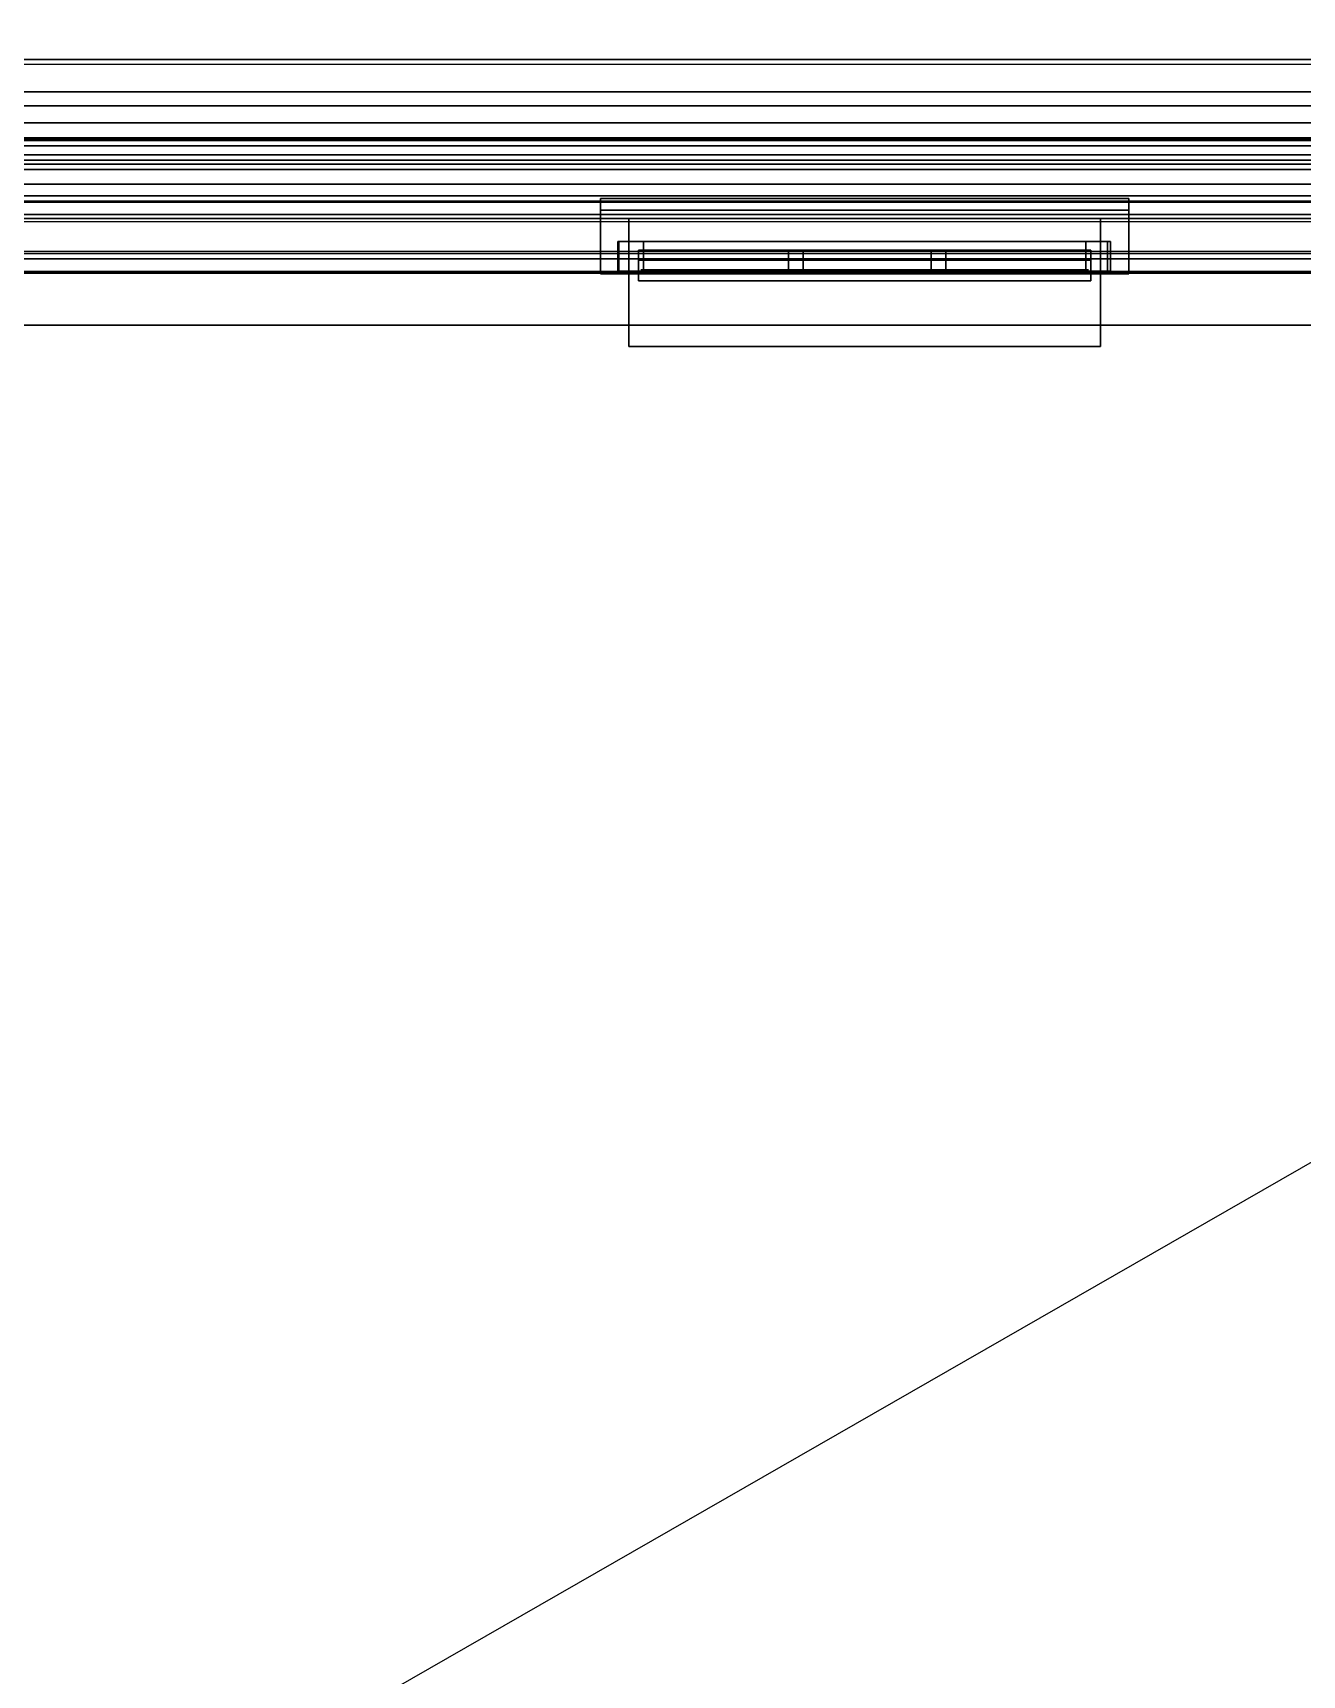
# Model space of a CAD drawing. Extents: x -152 to 154, y -106 to 95.
# Drawn here: x 51.63 to 77.45, y 41.04 to 74.45 of the extents above; entities that cross this region are included whole.
import ezdxf

# ---------------------------------------------------------------- set-up
doc = ezdxf.new("R2010")
doc.units = 0
for name, color, linetype in [('GLASS', 19, 'CONTINUOUS'), ('GROUND1', 253, 'CONTINUOUS'), ('ROOF1', 37, 'CONTINUOUS'), ('ROOF2', 59, 'CONTINUOUS'), ('WALL', 254, 'CONTINUOUS'), ('WALLBASE', 250, 'CONTINUOUS'), ('WALLCOV', 37, 'CONTINUOUS'), ('WALLVERT', 37, 'CONTINUOUS'), ('WINDOW', 9, 'CONTINUOUS')]:
    doc.layers.add(name, color=color, linetype=linetype)

msp = doc.modelspace()

# ---------------------------------------------------------------- linework, layer by layer
at = {"layer": 'GLASS'}
for points in [[(64, 69.623505, 87), (73.100006, 69.623505, 87), (73.100006, 69.623505, 61), (64, 69.623505, 61)], [(64, 69.623505, 50), (73.100006, 69.623505, 50), (73.100006, 69.623505, 24), (64, 69.623505, 24)], [(64, 69.623505, 16.5), (73.100006, 69.623505, 16.5), (73.100006, 69.623505, 5.5), (64, 69.623505, 5.5)]]:
    msp.add_3dface(points, dxfattribs=at)
at = {"layer": 'GROUND1', "invisible_edges": 8}
for points in [[(-151.5, 95, -0.075062), (-151.5, -80, -0.075062), (153.5, 95, -0.075062)], [(-151.5, -80, -0.075062), (-56.949997, -80, -0.075062), (153.5, 95, -0.075062)], [(-56.949997, -80, -0.075062), (-56.949997, -106, -0.075062), (153.5, 95, -0.075062)], [(153.5, 95, -0.075062), (-56.949997, -106, -0.075062), (58.949997, -80, -0.075062)], [(153.5, -80, -0.075062), (153.5, 95, -0.075062), (58.949997, -80, -0.075062)]]:
    msp.add_3dface(points, dxfattribs=at)
at = {"layer": 'ROOF1'}
msp.add_3dface([(0.5, 70, 105.704536), (0.5, 10, 135.704529), (82.527527, 10, 135.704529), (127.5, 70, 105.704536)], dxfattribs=at)
at = {"layer": 'ROOF2'}
msp.add_3dface([(132.100006, -55.5, 107.236023), (132.100006, 73.800003, 107.236023), (-130, 73.800003, 107.236023), (-130, -55.5, 107.236023)], dxfattribs=at)
at = {"layer": 'WALL', "invisible_edges": 8}
for points in [[(50.850006, 70.668549, 87.199997), (34.75, 70.668549, 100), (57.25, 70.668549, 100)], [(34.75, 70.668549, 55), (41.25, 70.668549, 60.800003), (57.25, 70.668549, 55)], [(50.850006, 70.668549, 50.200001), (34.75, 70.668549, 55), (57.25, 70.668549, 55)], [(34.75, 70.668549, 19), (41.25, 70.668549, 23.800003), (57.25, 70.668549, 19)], [(57.25, 70.668549, 55), (41.25, 70.668549, 60.800003), (50.850006, 70.668549, 60.800003)], [(57.25, 70.668549, 19), (41.25, 70.668549, 23.800003), (50.850006, 70.668549, 23.800003)], [(57.25, 70.668549, 55), (50.850006, 70.668549, 87.199997), (57.25, 70.668549, 100)], [(57.25, 70.668549, 55), (50.850006, 70.668549, 60.800003), (50.850006, 70.668549, 87.199997)], [(57.25, 70.668549, 19), (50.850006, 70.668549, 50.200001), (57.25, 70.668549, 55)], [(57.25, 70.668549, 19), (50.850006, 70.668549, 23.800003), (50.850006, 70.668549, 50.200001)], [(73.350006, 70.668549, 87.199997), (57.25, 70.668549, 100), (79.75, 70.668549, 100)], [(63.75, 70.668549, 87.199997), (57.25, 70.668549, 100), (73.350006, 70.668549, 87.199997)], [(63.75, 70.668549, 60.800003), (57.25, 70.668549, 100), (63.75, 70.668549, 87.199997)], [(57.25, 70.668549, 55), (63.75, 70.668549, 60.800003), (79.75, 70.668549, 55)], [(57.25, 70.668549, 55), (57.25, 70.668549, 100), (63.75, 70.668549, 60.800003)], [(73.350006, 70.668549, 50.200001), (57.25, 70.668549, 55), (79.75, 70.668549, 55)], [(63.75, 70.668549, 50.200001), (57.25, 70.668549, 55), (73.350006, 70.668549, 50.200001)], [(63.75, 70.668549, 23.800003), (57.25, 70.668549, 55), (63.75, 70.668549, 50.200001)], [(57.25, 70.668549, 19), (63.75, 70.668549, 23.800003), (79.75, 70.668549, 19)], [(57.25, 70.668549, 19), (57.25, 70.668549, 55), (63.75, 70.668549, 23.800003)], [(79.75, 70.668549, 55), (63.75, 70.668549, 60.800003), (73.350006, 70.668549, 60.800003)], [(79.75, 70.668549, 19), (63.75, 70.668549, 23.800003), (73.350006, 70.668549, 23.800003)], [(79.75, 70.668549, 55), (73.350006, 70.668549, 87.199997), (79.75, 70.668549, 100)], [(79.75, 70.668549, 55), (73.350006, 70.668549, 60.800003), (73.350006, 70.668549, 87.199997)], [(79.75, 70.668549, 19), (73.350006, 70.668549, 50.200001), (79.75, 70.668549, 55)], [(79.75, 70.668549, 19), (73.350006, 70.668549, 23.800003), (73.350006, 70.668549, 50.200001)]]:
    msp.add_3dface(points, dxfattribs=at)
at = {"layer": 'WALL'}
for points in [[(73.350006, 70.668549, 60.800003), (63.75, 70.668549, 60.800003), (63.75, 68.068542, 60.800003), (73.350006, 68.068542, 60.800003)], [(63.75, 70.668549, 60.800003), (63.75, 70.668549, 87.199997), (63.75, 68.068542, 87.199997), (63.75, 68.068542, 60.800003)], [(63.75, 70.668549, 87.199997), (73.350006, 70.668549, 87.199997), (73.350006, 68.068542, 87.199997), (63.75, 68.068542, 87.199997)], [(73.350006, 70.668549, 23.800003), (63.75, 70.668549, 23.800003), (63.75, 68.068542, 23.800003), (73.350006, 68.068542, 23.800003)], [(63.75, 70.668549, 23.800003), (63.75, 70.668549, 50.200001), (63.75, 68.068542, 50.200001), (63.75, 68.068542, 23.800003)], [(63.75, 70.668549, 50.200001), (73.350006, 70.668549, 50.200001), (73.350006, 68.068542, 50.200001), (63.75, 68.068542, 50.200001)], [(73.350006, 68.068542, 87.199997), (73.350006, 70.668549, 87.199997), (73.350006, 70.668549, 60.800003), (73.350006, 68.068542, 60.800003)], [(73.350006, 68.068542, 50.200001), (73.350006, 70.668549, 50.200001), (73.350006, 70.668549, 23.800003), (73.350006, 68.068542, 23.800003)]]:
    msp.add_3dface(points, dxfattribs=at)
at = {"layer": 'WALLBASE', "invisible_edges": 8}
for points in [[(50.850006, 70.668549, 16.700001), (34.75, 70.668549, 19), (57.25, 70.668549, 19)], [(34.75, 70.668549, -0.5), (41.25, 70.668549, 5.300003), (57.25, 70.668549, -0.5)], [(57.25, 70.668549, -0.5), (41.25, 70.668549, 5.300003), (50.850006, 70.668549, 5.300003)], [(57.25, 70.668549, -0.5), (50.850006, 70.668549, 16.700001), (57.25, 70.668549, 19)], [(57.25, 70.668549, -0.5), (50.850006, 70.668549, 5.300003), (50.850006, 70.668549, 16.700001)], [(73.350006, 70.668549, 16.700001), (57.25, 70.668549, 19), (79.75, 70.668549, 19)], [(63.75, 70.668549, 16.700001), (57.25, 70.668549, 19), (73.350006, 70.668549, 16.700001)], [(63.75, 70.668549, 5.300003), (57.25, 70.668549, 19), (63.75, 70.668549, 16.700001)], [(57.25, 70.668549, -0.5), (63.75, 70.668549, 5.300003), (79.75, 70.668549, -0.5)], [(57.25, 70.668549, -0.5), (57.25, 70.668549, 19), (63.75, 70.668549, 5.300003)], [(79.75, 70.668549, -0.5), (63.75, 70.668549, 5.300003), (73.350006, 70.668549, 5.300003)], [(79.75, 70.668549, -0.5), (73.350006, 70.668549, 16.700001), (79.75, 70.668549, 19)], [(79.75, 70.668549, -0.5), (73.350006, 70.668549, 5.300003), (73.350006, 70.668549, 16.700001)]]:
    msp.add_3dface(points, dxfattribs=at)
at = {"layer": 'WALLBASE'}
for points in [[(73.350006, 70.668549, 5.300003), (63.75, 70.668549, 5.300003), (63.75, 68.068542, 5.300003), (73.350006, 68.068542, 5.300003)], [(63.75, 70.668549, 5.300003), (63.75, 70.668549, 16.700001), (63.75, 68.068542, 16.700001), (63.75, 68.068542, 5.300003)], [(63.75, 70.668549, 16.700001), (73.350006, 70.668549, 16.700001), (73.350006, 68.068542, 16.700001), (63.75, 68.068542, 16.700001)], [(73.350006, 68.068542, 16.700001), (73.350006, 70.668549, 16.700001), (73.350006, 70.668549, 5.300003), (73.350006, 68.068542, 5.300003)]]:
    msp.add_3dface(points, dxfattribs=at)
at = {"layer": 'WALLCOV'}
for points in [[(-130.502228, 73.902222, 106.785728), (-130.507172, 73.907181, 107.244904), (132.107178, 73.907181, 107.244904), (132.102219, 73.902222, 106.785728)], [(-129.845337, 73.245331, 106.677689), (-130.502228, 73.902222, 106.785728), (132.102219, 73.902222, 106.785728), (131.445328, 73.245331, 106.677689)], [(-129.559723, 72.959724, 106.434586), (-129.845337, 73.245331, 106.677689), (131.445328, 73.245331, 106.677689), (131.159729, 72.959724, 106.434586)], [(-129.21701, 72.617004, 106.029434), (-129.559723, 72.959724, 106.056442), (131.159729, 72.959724, 106.056442), (130.817001, 72.617004, 106.029434)], [(-129.559723, 72.959724, 106.056442), (-129.559723, 72.959724, 106.434586), (131.159729, 72.959724, 106.434586), (131.159729, 72.959724, 106.056442)], [(-128.874268, 72.274277, 105.273132), (-129.21701, 72.617004, 105.543243), (130.817001, 72.617004, 105.543243), (130.474274, 72.274277, 105.273132)], [(-129.21701, 72.617004, 105.543243), (-129.21701, 72.617004, 106.029434), (130.817001, 72.617004, 106.029434), (130.817001, 72.617004, 105.543243)], [(-128.267181, 71.667175, 99.524506), (-128.912964, 72.312965, 99.524506), (130.51297, 72.312965, 99.524506), (129.867172, 71.667175, 99.524506)], [(-128.912964, 72.312965, 99.524506), (-128.912964, 72.312965, 99.766678), (130.51297, 72.312965, 99.766678), (130.51297, 72.312965, 99.524506)], [(-128.912964, 72.312965, 99.766678), (-128.751526, 72.15152, 100.008842), (130.351517, 72.15152, 100.008842), (130.51297, 72.312965, 99.766678)], [(-126.44664, 69.846642, 105.219116), (-128.874268, 72.274277, 105.273132), (130.474274, 72.274277, 105.273132), (128.046646, 69.846642, 105.219116)], [(-128.563171, 71.963165, 100.789169), (-128.859146, 72.259148, 101.246597), (130.459152, 72.259148, 101.246597), (130.163162, 71.963165, 100.789169)], [(-128.859146, 72.259148, 101.246597), (-128.455536, 71.85553, 101.273506), (130.055527, 71.85553, 101.273506), (130.459152, 72.259148, 101.246597)], [(-128.751526, 72.15152, 100.008842), (-128.751526, 72.15152, 100.600815), (130.351517, 72.15152, 100.600815), (130.351517, 72.15152, 100.008842)], [(-128.751526, 72.15152, 100.600815), (-128.374817, 71.774811, 100.627716), (129.974808, 71.774811, 100.627716), (130.351517, 72.15152, 100.600815)], [(-128.374817, 71.774811, 100.627716), (-128.563171, 71.963165, 100.789169), (130.163162, 71.963165, 100.789169), (129.974808, 71.774811, 100.627716)], [(-128.455536, 71.85553, 101.273506), (-128.267181, 71.667175, 101.085152), (129.867172, 71.667175, 101.085152), (130.055527, 71.85553, 101.273506)], [(-127.971191, 71.371193, 100.035751), (-128.267181, 71.667175, 99.524506), (129.867172, 71.667175, 99.524506), (129.571198, 71.371193, 100.035751)], [(-128.267181, 71.667175, 101.085152), (-127.621391, 71.021393, 101.246597), (129.22139, 71.021393, 101.246597), (129.867172, 71.667175, 101.085152)], [(-127.199997, 70.599998, 100.1269), (-127.971191, 71.371193, 100.035751), (129.571198, 71.371193, 100.035751), (128.800003, 70.599998, 100.1269)], [(-127.271591, 70.671593, 102.591988), (-127.729019, 71.129021, 102.834152), (129.329025, 71.129021, 102.834152), (128.871597, 70.671593, 102.591988)], [(-127.729019, 71.129021, 102.834152), (-126.560883, 69.960884, 102.896202), (128.160889, 69.960884, 102.896202), (129.329025, 71.129021, 102.834152)], [(-127.621391, 71.021393, 101.246597), (-127.35231, 70.752312, 101.085152), (128.952316, 70.752312, 101.085152), (129.22139, 71.021393, 101.246597)], [(-127.35231, 70.752312, 101.085152), (-127.271591, 70.671593, 102.591988), (128.871597, 70.671593, 102.591988), (128.952316, 70.752312, 101.085152)], [(-126.560883, 69.960884, 102.896202), (-126.189598, 69.5896, 103.112289), (127.789597, 69.5896, 103.112289), (128.160889, 69.960884, 102.896202)], [(-126.161041, 69.561043, 104.949005), (-126.44664, 69.846642, 105.219116), (128.046646, 69.846642, 105.219116), (127.761047, 69.561043, 104.949005)], [(-126.189598, 69.5896, 103.112289), (-126.161041, 69.561043, 104.949005), (127.761047, 69.561043, 104.949005), (127.789597, 69.5896, 103.112289)]]:
    msp.add_3dface(points, dxfattribs=at)
at = {"layer": 'WALLVERT'}
for points in [[(122.5, 68.5, 22), (122.5, 71, 22), (-122.5, 71, 22), (-122.5, 68.5, 22)], [(-122.5, 71, 19), (122.5, 71, 19), (122.5, 68.5, 19), (-122.5, 68.5, 19)], [(-122.5, 71, 22), (122.5, 71, 22), (122.5, 71, 19), (-122.5, 71, 19)], [(122.5, 68.5, 19), (122.5, 68.5, 22), (-122.5, 68.5, 22), (-122.5, 68.5, 19)]]:
    msp.add_3dface(points, dxfattribs=at)
at = {"layer": 'WINDOW'}
for points in [[(63.174255, 71.07782, 60.849998), (73.925751, 71.07782, 60.849998), (73.925751, 69.545197, 60.849998), (63.174255, 69.545197, 60.849998)], [(63.174255, 71.07782, 61.024178), (63.174255, 70.840797, 61.025642), (63.174255, 70.836784, 61.150002), (63.174255, 70.839424, 61.025002)], [(63.174255, 71.07782, 60.849998), (63.174255, 71.07782, 61.024178), (73.925751, 71.07782, 61.024178), (73.925751, 71.07782, 60.849998)], [(73.925751, 70.839424, 61.025002), (73.925751, 71.07782, 61.024178), (63.174255, 71.07782, 61.024178), (63.174255, 70.839424, 61.025002)], [(73.925751, 69.545197, 60.849998), (73.925751, 71.07782, 60.849998), (63.174255, 71.07782, 60.849998), (63.174255, 69.545197, 60.849998)], [(63.174255, 70.836784, 60.550003), (63.174255, 70.840797, 60.674355), (63.174255, 71.07782, 60.675819), (63.174255, 70.839424, 60.675003)], [(73.925751, 71.07782, 60.675819), (63.174255, 71.07782, 60.675819), (63.174255, 71.07782, 60.849998), (73.925751, 71.07782, 60.849998)], [(63.174255, 71.07782, 60.675819), (73.925751, 71.07782, 60.675819), (73.925751, 70.839424, 60.675003), (63.174255, 70.839424, 60.675003)], [(63.174255, 71.07782, 23.849998), (73.925751, 71.07782, 23.849998), (73.925751, 69.545197, 23.849998), (63.174255, 69.545197, 23.849998)], [(63.174255, 71.07782, 24.024178), (63.174255, 70.840797, 24.025642), (63.174255, 70.836784, 24.150002), (63.174255, 70.839424, 24.025002)], [(63.174255, 71.07782, 23.849998), (63.174255, 71.07782, 24.024178), (73.925751, 71.07782, 24.024178), (73.925751, 71.07782, 23.849998)], [(73.925751, 70.839424, 24.025002), (73.925751, 71.07782, 24.024178), (63.174255, 71.07782, 24.024178), (63.174255, 70.839424, 24.025002)], [(73.925751, 69.545197, 23.849998), (73.925751, 71.07782, 23.849998), (63.174255, 71.07782, 23.849998), (63.174255, 69.545197, 23.849998)], [(63.174255, 70.836784, 23.550003), (63.174255, 70.840797, 23.674355), (63.174255, 71.07782, 23.675819), (63.174255, 70.839424, 23.675003)], [(73.925751, 71.07782, 23.675819), (63.174255, 71.07782, 23.675819), (63.174255, 71.07782, 23.849998), (73.925751, 71.07782, 23.849998)], [(63.174255, 71.07782, 23.675819), (73.925751, 71.07782, 23.675819), (73.925751, 70.839424, 23.675003), (63.174255, 70.839424, 23.675003)], [(63.174255, 71.07782, 5.349998), (73.925751, 71.07782, 5.349998), (73.925751, 69.545197, 5.349998), (63.174255, 69.545197, 5.349998)], [(63.174255, 71.07782, 5.524178), (63.174255, 70.840797, 5.525642), (63.174255, 70.836784, 5.650002), (63.174255, 70.839424, 5.525002)], [(63.174255, 71.07782, 5.349998), (63.174255, 71.07782, 5.524178), (73.925751, 71.07782, 5.524178), (73.925751, 71.07782, 5.349998)], [(73.925751, 70.839424, 5.525002), (73.925751, 71.07782, 5.524178), (63.174255, 71.07782, 5.524178), (63.174255, 70.839424, 5.525002)], [(73.925751, 69.545197, 5.349998), (73.925751, 71.07782, 5.349998), (63.174255, 71.07782, 5.349998), (63.174255, 69.545197, 5.349998)], [(63.174255, 70.836784, 5.050003), (63.174255, 70.840797, 5.174355), (63.174255, 71.07782, 5.175819), (63.174255, 70.839424, 5.175003)], [(73.925751, 71.07782, 5.175819), (63.174255, 71.07782, 5.175819), (63.174255, 71.07782, 5.349998), (73.925751, 71.07782, 5.349998)], [(63.174255, 71.07782, 5.175819), (73.925751, 71.07782, 5.175819), (73.925751, 70.839424, 5.175003), (63.174255, 70.839424, 5.175003)], [(63.174255, 70.839424, 61.025002), (63.174255, 70.836784, 61.150002), (73.925751, 70.836784, 61.150002), (73.925751, 70.839424, 61.025002)], [(73.925751, 70.836784, 60.550003), (63.174255, 70.836784, 60.550003), (63.174255, 70.839424, 60.675003), (73.925751, 70.839424, 60.675003)], [(63.174255, 70.839424, 24.025002), (63.174255, 70.836784, 24.150002), (73.925751, 70.836784, 24.150002), (73.925751, 70.839424, 24.025002)], [(73.925751, 70.836784, 23.550003), (63.174255, 70.836784, 23.550003), (63.174255, 70.839424, 23.675003), (73.925751, 70.839424, 23.675003)], [(63.174255, 70.839424, 5.525002), (63.174255, 70.836784, 5.650002), (73.925751, 70.836784, 5.650002), (73.925751, 70.839424, 5.525002)], [(73.925751, 70.836784, 5.050003), (63.174255, 70.836784, 5.050003), (63.174255, 70.839424, 5.175003), (73.925751, 70.839424, 5.175003)], [(73.925751, 69.545197, 61.150002), (73.925751, 70.836784, 61.150002), (63.174255, 70.836784, 61.150002), (63.174255, 69.545197, 61.150002)], [(63.174255, 70.836784, 60.550003), (73.925751, 70.836784, 60.550003), (73.925751, 69.545197, 60.550003), (63.174255, 69.545197, 60.550003)], [(73.925751, 69.545197, 24.150002), (73.925751, 70.836784, 24.150002), (63.174255, 70.836784, 24.150002), (63.174255, 69.545197, 24.150002)], [(63.174255, 70.836784, 23.550003), (73.925751, 70.836784, 23.550003), (73.925751, 69.545197, 23.550003), (63.174255, 69.545197, 23.550003)], [(73.925751, 69.545197, 5.650002), (73.925751, 70.836784, 5.650002), (63.174255, 70.836784, 5.650002), (63.174255, 69.545197, 5.650002)], [(63.174255, 70.836784, 5.050003), (73.925751, 70.836784, 5.050003), (73.925751, 69.545197, 5.050003), (63.174255, 69.545197, 5.050003)], [(73.488998, 69.599998, 87.5), (73.488998, 70.199997, 87.5), (63.526993, 70.199997, 87.5), (63.526993, 69.599998, 87.5)], [(63.526993, 70.199997, 87.5), (63.526993, 70.199997, 87), (63.526993, 69.599998, 87), (63.526993, 69.599998, 87.5)], [(73.488998, 70.199997, 87.5), (73.488998, 70.199997, 87), (63.526993, 70.199997, 87), (63.526993, 70.199997, 87.5)], [(63.526993, 70.199997, 87), (73.488998, 70.199997, 87), (73.488998, 69.599998, 87), (63.526993, 69.599998, 87)], [(73.488998, 69.599998, 50.5), (73.488998, 70.199997, 50.5), (63.526993, 70.199997, 50.5), (63.526993, 69.599998, 50.5)], [(63.526993, 70.199997, 50.5), (63.526993, 70.199997, 50), (63.526993, 69.599998, 50), (63.526993, 69.599998, 50.5)], [(73.488998, 70.199997, 50.5), (73.488998, 70.199997, 50), (63.526993, 70.199997, 50), (63.526993, 70.199997, 50.5)], [(63.526993, 70.199997, 50), (73.488998, 70.199997, 50), (73.488998, 69.599998, 50), (63.526993, 69.599998, 50)], [(73.488998, 69.599998, 17), (73.488998, 70.199997, 17), (63.526993, 70.199997, 17), (63.526993, 69.599998, 17)], [(63.526993, 70.199997, 17), (63.526993, 70.199997, 16.5), (63.526993, 69.599998, 16.5), (63.526993, 69.599998, 17)], [(73.488998, 70.199997, 17), (73.488998, 70.199997, 16.5), (63.526993, 70.199997, 16.5), (63.526993, 70.199997, 17)], [(63.526993, 70.199997, 16.5), (73.488998, 70.199997, 16.5), (73.488998, 69.599998, 16.5), (63.526993, 69.599998, 16.5)], [(63.550003, 69.599998, 87.488998), (63.550003, 70.199997, 87.488998), (63.550003, 70.199997, 60.626999), (63.550003, 69.599998, 60.626999)], [(63.550003, 70.199997, 60.626999), (64.050003, 70.199997, 60.626999), (64.050003, 69.599998, 60.626999), (63.550003, 69.599998, 60.626999)], [(63.550003, 70.199997, 87.488998), (64.050003, 70.199997, 87.488998), (64.050003, 70.199997, 60.626999), (63.550003, 70.199997, 60.626999)], [(64.050003, 69.599998, 87.488998), (64.050003, 70.199997, 87.488998), (63.550003, 70.199997, 87.488998), (63.550003, 69.599998, 87.488998)], [(63.550003, 69.599998, 50.488998), (63.550003, 70.199997, 50.488998), (63.550003, 70.199997, 23.626999), (63.550003, 69.599998, 23.626999)], [(63.550003, 70.199997, 23.626999), (64.050003, 70.199997, 23.626999), (64.050003, 69.599998, 23.626999), (63.550003, 69.599998, 23.626999)], [(63.550003, 70.199997, 50.488998), (64.050003, 70.199997, 50.488998), (64.050003, 70.199997, 23.626999), (63.550003, 70.199997, 23.626999)], [(64.050003, 69.599998, 50.488998), (64.050003, 70.199997, 50.488998), (63.550003, 70.199997, 50.488998), (63.550003, 69.599998, 50.488998)], [(63.550003, 69.599998, 16.988998), (63.550003, 70.199997, 16.988998), (63.550003, 70.199997, 5.126999), (63.550003, 69.599998, 5.126999)], [(63.550003, 70.199997, 5.126999), (64.050003, 70.199997, 5.126999), (64.050003, 69.599998, 5.126999), (63.550003, 69.599998, 5.126999)], [(63.550003, 70.199997, 16.988998), (64.050003, 70.199997, 16.988998), (64.050003, 70.199997, 5.126999), (63.550003, 70.199997, 5.126999)], [(64.050003, 69.599998, 16.988998), (64.050003, 70.199997, 16.988998), (63.550003, 70.199997, 16.988998), (63.550003, 69.599998, 16.988998)], [(64.050003, 70.199997, 60.626999), (64.050003, 70.199997, 87.488998), (64.050003, 69.599998, 87.488998), (64.050003, 69.599998, 60.626999)], [(64.050003, 70.199997, 23.626999), (64.050003, 70.199997, 50.488998), (64.050003, 69.599998, 50.488998), (64.050003, 69.599998, 23.626999)], [(64.050003, 70.199997, 5.126999), (64.050003, 70.199997, 16.988998), (64.050003, 69.599998, 16.988998), (64.050003, 69.599998, 5.126999)], [(73.050003, 69.599998, 87.488998), (73.050003, 70.199997, 87.488998), (73.050003, 70.199997, 60.626999), (73.050003, 69.599998, 60.626999)], [(73.050003, 70.199997, 60.626999), (73.550003, 70.199997, 60.626999), (73.550003, 69.599998, 60.626999), (73.050003, 69.599998, 60.626999)], [(73.050003, 70.199997, 87.488998), (73.550003, 70.199997, 87.488998), (73.550003, 70.199997, 60.626999), (73.050003, 70.199997, 60.626999)], [(73.550003, 69.599998, 87.488998), (73.550003, 70.199997, 87.488998), (73.050003, 70.199997, 87.488998), (73.050003, 69.599998, 87.488998)], [(73.050003, 69.599998, 50.488998), (73.050003, 70.199997, 50.488998), (73.050003, 70.199997, 23.626999), (73.050003, 69.599998, 23.626999)], [(73.050003, 70.199997, 23.626999), (73.550003, 70.199997, 23.626999), (73.550003, 69.599998, 23.626999), (73.050003, 69.599998, 23.626999)], [(73.050003, 70.199997, 50.488998), (73.550003, 70.199997, 50.488998), (73.550003, 70.199997, 23.626999), (73.050003, 70.199997, 23.626999)], [(73.550003, 69.599998, 50.488998), (73.550003, 70.199997, 50.488998), (73.050003, 70.199997, 50.488998), (73.050003, 69.599998, 50.488998)], [(73.050003, 69.599998, 16.988998), (73.050003, 70.199997, 16.988998), (73.050003, 70.199997, 5.126999), (73.050003, 69.599998, 5.126999)], [(73.050003, 70.199997, 5.126999), (73.550003, 70.199997, 5.126999), (73.550003, 69.599998, 5.126999), (73.050003, 69.599998, 5.126999)], [(73.050003, 70.199997, 16.988998), (73.550003, 70.199997, 16.988998), (73.550003, 70.199997, 5.126999), (73.050003, 70.199997, 5.126999)], [(73.550003, 69.599998, 16.988998), (73.550003, 70.199997, 16.988998), (73.050003, 70.199997, 16.988998), (73.050003, 69.599998, 16.988998)], [(73.488998, 69.599998, 87), (73.488998, 70.199997, 87), (73.488998, 70.199997, 87.5), (73.488998, 69.599998, 87.5)], [(73.488998, 69.599998, 50), (73.488998, 70.199997, 50), (73.488998, 70.199997, 50.5), (73.488998, 69.599998, 50.5)], [(73.488998, 69.599998, 16.5), (73.488998, 70.199997, 16.5), (73.488998, 70.199997, 17), (73.488998, 69.599998, 17)], [(73.550003, 70.199997, 60.626999), (73.550003, 70.199997, 87.488998), (73.550003, 69.599998, 87.488998), (73.550003, 69.599998, 60.626999)], [(73.550003, 70.199997, 23.626999), (73.550003, 70.199997, 50.488998), (73.550003, 69.599998, 50.488998), (73.550003, 69.599998, 23.626999)], [(73.550003, 70.199997, 5.126999), (73.550003, 70.199997, 16.988998), (73.550003, 69.599998, 16.988998), (73.550003, 69.599998, 5.126999)], [(73.149994, 69.599998, 64.75), (73.149994, 70.023506, 64.75), (63.949997, 70.023506, 64.75), (63.949997, 69.599998, 64.75)], [(63.949997, 70.023506, 64.449997), (73.149994, 70.023506, 64.449997), (73.149994, 69.599998, 64.449997), (63.949997, 69.599998, 64.449997)], [(63.949997, 70.023506, 64.75), (63.949997, 70.023506, 64.449997), (63.949997, 69.599998, 64.449997), (63.949997, 69.599998, 64.75)], [(73.149994, 70.023506, 64.75), (73.149994, 70.023506, 64.449997), (63.949997, 70.023506, 64.449997), (63.949997, 70.023506, 64.75)], [(73.149994, 69.599998, 68.550003), (73.149994, 70.023506, 68.550003), (63.949997, 70.023506, 68.550003), (63.949997, 69.599998, 68.550003)], [(63.949997, 70.023506, 68.25), (73.149994, 70.023506, 68.25), (73.149994, 69.599998, 68.25), (63.949997, 69.599998, 68.25)], [(63.949997, 70.023506, 68.550003), (63.949997, 70.023506, 68.25), (63.949997, 69.599998, 68.25), (63.949997, 69.599998, 68.550003)], [(73.149994, 70.023506, 68.550003), (73.149994, 70.023506, 68.25), (63.949997, 70.023506, 68.25), (63.949997, 70.023506, 68.550003)], [(73.149994, 69.599998, 72.601501), (73.149994, 70.023506, 72.601501), (63.949997, 70.023506, 72.601501), (63.949997, 69.599998, 72.601501)], [(63.949997, 70.023506, 71.998505), (73.149994, 70.023506, 71.998505), (73.149994, 69.599998, 71.998505), (63.949997, 69.599998, 71.998505)], [(63.949997, 70.023506, 72.601501), (63.949997, 70.023506, 71.998505), (63.949997, 69.599998, 71.998505), (63.949997, 69.599998, 72.601501)], [(73.149994, 70.023506, 72.601501), (73.149994, 70.023506, 71.998505), (63.949997, 70.023506, 71.998505), (63.949997, 70.023506, 72.601501)], [(73.149994, 69.599998, 76.150002), (73.149994, 70.023506, 76.150002), (63.949997, 70.023506, 76.150002), (63.949997, 69.599998, 76.150002)], [(63.949997, 70.023506, 75.849998), (73.149994, 70.023506, 75.849998), (73.149994, 69.599998, 75.849998), (63.949997, 69.599998, 75.849998)], [(63.949997, 70.023506, 76.150002), (63.949997, 70.023506, 75.849998), (63.949997, 69.599998, 75.849998), (63.949997, 69.599998, 76.150002)], [(73.149994, 70.023506, 76.150002), (73.149994, 70.023506, 75.849998), (63.949997, 70.023506, 75.849998), (63.949997, 70.023506, 76.150002)], [(73.149994, 69.599998, 79.75), (73.149994, 70.023506, 79.75), (63.949997, 70.023506, 79.75), (63.949997, 69.599998, 79.75)], [(63.949997, 70.023506, 79.449997), (73.149994, 70.023506, 79.449997), (73.149994, 69.599998, 79.449997), (63.949997, 69.599998, 79.449997)], [(63.949997, 70.023506, 79.75), (63.949997, 70.023506, 79.449997), (63.949997, 69.599998, 79.449997), (63.949997, 69.599998, 79.75)], [(73.149994, 70.023506, 79.75), (73.149994, 70.023506, 79.449997), (63.949997, 70.023506, 79.449997), (63.949997, 70.023506, 79.75)], [(73.149994, 69.599998, 83.550003), (73.149994, 70.023506, 83.550003), (63.949997, 70.023506, 83.550003), (63.949997, 69.599998, 83.550003)], [(63.949997, 70.023506, 83.25), (73.149994, 70.023506, 83.25), (73.149994, 69.599998, 83.25), (63.949997, 69.599998, 83.25)], [(63.949997, 70.023506, 83.550003), (63.949997, 70.023506, 83.25), (63.949997, 69.599998, 83.25), (63.949997, 69.599998, 83.550003)], [(73.149994, 70.023506, 83.550003), (73.149994, 70.023506, 83.25), (63.949997, 70.023506, 83.25), (63.949997, 70.023506, 83.550003)], [(73.149994, 69.599998, 27.75), (73.149994, 70.023506, 27.75), (63.949997, 70.023506, 27.75), (63.949997, 69.599998, 27.75)], [(63.949997, 70.023506, 27.450001), (73.149994, 70.023506, 27.450001), (73.149994, 69.599998, 27.450001), (63.949997, 69.599998, 27.450001)], [(63.949997, 70.023506, 27.75), (63.949997, 70.023506, 27.450001), (63.949997, 69.599998, 27.450001), (63.949997, 69.599998, 27.75)], [(73.149994, 70.023506, 27.75), (73.149994, 70.023506, 27.450001), (63.949997, 70.023506, 27.450001), (63.949997, 70.023506, 27.75)], [(73.149994, 69.599998, 31.549999), (73.149994, 70.023506, 31.549999), (63.949997, 70.023506, 31.549999), (63.949997, 69.599998, 31.549999)], [(63.949997, 70.023506, 31.25), (73.149994, 70.023506, 31.25), (73.149994, 69.599998, 31.25), (63.949997, 69.599998, 31.25)], [(63.949997, 70.023506, 31.549999), (63.949997, 70.023506, 31.25), (63.949997, 69.599998, 31.25), (63.949997, 69.599998, 31.549999)], [(73.149994, 70.023506, 31.549999), (73.149994, 70.023506, 31.25), (63.949997, 70.023506, 31.25), (63.949997, 70.023506, 31.549999)], [(73.149994, 69.599998, 35.601501), (73.149994, 70.023506, 35.601501), (63.949997, 70.023506, 35.601501), (63.949997, 69.599998, 35.601501)], [(63.949997, 70.023506, 34.998501), (73.149994, 70.023506, 34.998501), (73.149994, 69.599998, 34.998501), (63.949997, 69.599998, 34.998501)], [(63.949997, 70.023506, 35.601501), (63.949997, 70.023506, 34.998501), (63.949997, 69.599998, 34.998501), (63.949997, 69.599998, 35.601501)], [(73.149994, 70.023506, 35.601501), (73.149994, 70.023506, 34.998501), (63.949997, 70.023506, 34.998501), (63.949997, 70.023506, 35.601501)], [(73.149994, 69.599998, 39.150002), (73.149994, 70.023506, 39.150002), (63.949997, 70.023506, 39.150002), (63.949997, 69.599998, 39.150002)], [(63.949997, 70.023506, 38.849998), (73.149994, 70.023506, 38.849998), (73.149994, 69.599998, 38.849998), (63.949997, 69.599998, 38.849998)], [(63.949997, 70.023506, 39.150002), (63.949997, 70.023506, 38.849998), (63.949997, 69.599998, 38.849998), (63.949997, 69.599998, 39.150002)], [(73.149994, 70.023506, 39.150002), (73.149994, 70.023506, 38.849998), (63.949997, 70.023506, 38.849998), (63.949997, 70.023506, 39.150002)], [(73.149994, 69.599998, 42.75), (73.149994, 70.023506, 42.75), (63.949997, 70.023506, 42.75), (63.949997, 69.599998, 42.75)], [(63.949997, 70.023506, 42.450001), (73.149994, 70.023506, 42.450001), (73.149994, 69.599998, 42.450001), (63.949997, 69.599998, 42.450001)], [(63.949997, 70.023506, 42.75), (63.949997, 70.023506, 42.450001), (63.949997, 69.599998, 42.450001), (63.949997, 69.599998, 42.75)], [(73.149994, 70.023506, 42.75), (73.149994, 70.023506, 42.450001), (63.949997, 70.023506, 42.450001), (63.949997, 70.023506, 42.75)], [(73.149994, 69.599998, 46.549999), (73.149994, 70.023506, 46.549999), (63.949997, 70.023506, 46.549999), (63.949997, 69.599998, 46.549999)], [(63.949997, 70.023506, 46.25), (73.149994, 70.023506, 46.25), (73.149994, 69.599998, 46.25), (63.949997, 69.599998, 46.25)], [(63.949997, 70.023506, 46.549999), (63.949997, 70.023506, 46.25), (63.949997, 69.599998, 46.25), (63.949997, 69.599998, 46.549999)], [(73.149994, 70.023506, 46.549999), (73.149994, 70.023506, 46.25), (63.949997, 70.023506, 46.25), (63.949997, 70.023506, 46.549999)], [(73.149994, 69.599998, 9.25), (73.149994, 70.023506, 9.25), (63.949997, 70.023506, 9.25), (63.949997, 69.599998, 9.25)], [(63.949997, 70.023506, 8.950001), (73.149994, 70.023506, 8.950001), (73.149994, 69.599998, 8.950001), (63.949997, 69.599998, 8.950001)], [(63.949997, 70.023506, 9.25), (63.949997, 70.023506, 8.950001), (63.949997, 69.599998, 8.950001), (63.949997, 69.599998, 9.25)], [(73.149994, 70.023506, 9.25), (73.149994, 70.023506, 8.950001), (63.949997, 70.023506, 8.950001), (63.949997, 70.023506, 9.25)], [(73.149994, 69.599998, 13.049999), (73.149994, 70.023506, 13.049999), (63.949997, 70.023506, 13.049999), (63.949997, 69.599998, 13.049999)], [(63.949997, 70.023506, 12.75), (73.149994, 70.023506, 12.75), (73.149994, 69.599998, 12.75), (63.949997, 69.599998, 12.75)], [(63.949997, 70.023506, 13.049999), (63.949997, 70.023506, 12.75), (63.949997, 69.599998, 12.75), (63.949997, 69.599998, 13.049999)], [(73.149994, 70.023506, 13.049999), (73.149994, 70.023506, 12.75), (63.949997, 70.023506, 12.75), (63.949997, 70.023506, 13.049999)], [(67, 69.599998, 61.099998), (67, 70.023506, 61.099998), (67.300003, 70.023506, 61.099998), (67.300003, 69.599998, 61.099998)], [(67, 70.023506, 87.399994), (67, 70.023506, 61.099998), (67, 69.599998, 61.099998), (67, 69.599998, 87.399994)], [(67.300003, 70.023506, 87.399994), (67, 70.023506, 87.399994), (67, 69.599998, 87.399994), (67.300003, 69.599998, 87.399994)], [(67.300003, 70.023506, 61.099998), (67, 70.023506, 61.099998), (67, 70.023506, 87.399994), (67.300003, 70.023506, 87.399994)], [(67, 69.599998, 24.099998), (67, 70.023506, 24.099998), (67.300003, 70.023506, 24.099998), (67.300003, 69.599998, 24.099998)], [(67, 70.023506, 50.399998), (67, 70.023506, 24.099998), (67, 69.599998, 24.099998), (67, 69.599998, 50.399998)], [(67.300003, 70.023506, 50.399998), (67, 70.023506, 50.399998), (67, 69.599998, 50.399998), (67.300003, 69.599998, 50.399998)], [(67.300003, 70.023506, 24.099998), (67, 70.023506, 24.099998), (67, 70.023506, 50.399998), (67.300003, 70.023506, 50.399998)], [(67, 69.599998, 5.599998), (67, 70.023506, 5.599998), (67.300003, 70.023506, 5.599998), (67.300003, 69.599998, 5.599998)], [(67, 70.023506, 16.899998), (67, 70.023506, 5.599998), (67, 69.599998, 5.599998), (67, 69.599998, 16.899998)], [(67.300003, 70.023506, 16.899998), (67, 70.023506, 16.899998), (67, 69.599998, 16.899998), (67.300003, 69.599998, 16.899998)], [(67.300003, 70.023506, 5.599998), (67, 70.023506, 5.599998), (67, 70.023506, 16.899998), (67.300003, 70.023506, 16.899998)], [(67.300003, 69.599998, 61.099998), (67.300003, 70.023506, 61.099998), (67.300003, 70.023506, 87.399994), (67.300003, 69.599998, 87.399994)], [(67.300003, 69.599998, 24.099998), (67.300003, 70.023506, 24.099998), (67.300003, 70.023506, 50.399998), (67.300003, 69.599998, 50.399998)], [(67.300003, 69.599998, 5.599998), (67.300003, 70.023506, 5.599998), (67.300003, 70.023506, 16.899998), (67.300003, 69.599998, 16.899998)], [(69.899994, 69.599998, 61.099998), (69.899994, 70.023506, 61.099998), (70.199997, 70.023506, 61.099998), (70.199997, 69.599998, 61.099998)], [(69.899994, 70.023506, 87.399994), (69.899994, 70.023506, 61.099998), (69.899994, 69.599998, 61.099998), (69.899994, 69.599998, 87.399994)], [(70.199997, 70.023506, 87.399994), (69.899994, 70.023506, 87.399994), (69.899994, 69.599998, 87.399994), (70.199997, 69.599998, 87.399994)], [(70.199997, 70.023506, 61.099998), (69.899994, 70.023506, 61.099998), (69.899994, 70.023506, 87.399994), (70.199997, 70.023506, 87.399994)], [(69.899994, 69.599998, 24.099998), (69.899994, 70.023506, 24.099998), (70.199997, 70.023506, 24.099998), (70.199997, 69.599998, 24.099998)], [(69.899994, 70.023506, 50.399998), (69.899994, 70.023506, 24.099998), (69.899994, 69.599998, 24.099998), (69.899994, 69.599998, 50.399998)], [(70.199997, 70.023506, 50.399998), (69.899994, 70.023506, 50.399998), (69.899994, 69.599998, 50.399998), (70.199997, 69.599998, 50.399998)], [(70.199997, 70.023506, 24.099998), (69.899994, 70.023506, 24.099998), (69.899994, 70.023506, 50.399998), (70.199997, 70.023506, 50.399998)], [(69.899994, 69.599998, 5.599998), (69.899994, 70.023506, 5.599998), (70.199997, 70.023506, 5.599998), (70.199997, 69.599998, 5.599998)], [(69.899994, 70.023506, 16.899998), (69.899994, 70.023506, 5.599998), (69.899994, 69.599998, 5.599998), (69.899994, 69.599998, 16.899998)], [(70.199997, 70.023506, 16.899998), (69.899994, 70.023506, 16.899998), (69.899994, 69.599998, 16.899998), (70.199997, 69.599998, 16.899998)], [(70.199997, 70.023506, 5.599998), (69.899994, 70.023506, 5.599998), (69.899994, 70.023506, 16.899998), (70.199997, 70.023506, 16.899998)], [(70.199997, 69.599998, 61.099998), (70.199997, 70.023506, 61.099998), (70.199997, 70.023506, 87.399994), (70.199997, 69.599998, 87.399994)], [(70.199997, 69.599998, 24.099998), (70.199997, 70.023506, 24.099998), (70.199997, 70.023506, 50.399998), (70.199997, 69.599998, 50.399998)], [(70.199997, 69.599998, 5.599998), (70.199997, 70.023506, 5.599998), (70.199997, 70.023506, 16.899998), (70.199997, 69.599998, 16.899998)], [(73.149994, 69.599998, 64.449997), (73.149994, 70.023506, 64.449997), (73.149994, 70.023506, 64.75), (73.149994, 69.599998, 64.75)], [(73.149994, 69.599998, 68.25), (73.149994, 70.023506, 68.25), (73.149994, 70.023506, 68.550003), (73.149994, 69.599998, 68.550003)], [(73.149994, 69.599998, 71.998505), (73.149994, 70.023506, 71.998505), (73.149994, 70.023506, 72.601501), (73.149994, 69.599998, 72.601501)], [(73.149994, 69.599998, 75.849998), (73.149994, 70.023506, 75.849998), (73.149994, 70.023506, 76.150002), (73.149994, 69.599998, 76.150002)], [(73.149994, 69.599998, 79.449997), (73.149994, 70.023506, 79.449997), (73.149994, 70.023506, 79.75), (73.149994, 69.599998, 79.75)], [(73.149994, 69.599998, 83.25), (73.149994, 70.023506, 83.25), (73.149994, 70.023506, 83.550003), (73.149994, 69.599998, 83.550003)], [(73.149994, 69.599998, 27.450001), (73.149994, 70.023506, 27.450001), (73.149994, 70.023506, 27.75), (73.149994, 69.599998, 27.75)], [(73.149994, 69.599998, 31.25), (73.149994, 70.023506, 31.25), (73.149994, 70.023506, 31.549999), (73.149994, 69.599998, 31.549999)], [(73.149994, 69.599998, 34.998501), (73.149994, 70.023506, 34.998501), (73.149994, 70.023506, 35.601501), (73.149994, 69.599998, 35.601501)], [(73.149994, 69.599998, 38.849998), (73.149994, 70.023506, 38.849998), (73.149994, 70.023506, 39.150002), (73.149994, 69.599998, 39.150002)], [(73.149994, 69.599998, 42.450001), (73.149994, 70.023506, 42.450001), (73.149994, 70.023506, 42.75), (73.149994, 69.599998, 42.75)], [(73.149994, 69.599998, 46.25), (73.149994, 70.023506, 46.25), (73.149994, 70.023506, 46.549999), (73.149994, 69.599998, 46.549999)], [(73.149994, 69.599998, 8.950001), (73.149994, 70.023506, 8.950001), (73.149994, 70.023506, 9.25), (73.149994, 69.599998, 9.25)], [(73.149994, 69.599998, 12.75), (73.149994, 70.023506, 12.75), (73.149994, 70.023506, 13.049999), (73.149994, 69.599998, 13.049999)], [(63.174255, 69.545197, 60.849998), (73.925751, 69.545197, 60.849998), (73.925751, 69.545197, 61.150002), (63.174255, 69.545197, 61.150002)], [(73.925751, 69.545197, 60.550003), (73.925751, 69.545197, 60.849998), (63.174255, 69.545197, 60.849998), (63.174255, 69.545197, 60.550003)], [(63.174255, 69.545197, 23.849998), (73.925751, 69.545197, 23.849998), (73.925751, 69.545197, 24.150002), (63.174255, 69.545197, 24.150002)], [(73.925751, 69.545197, 23.550003), (73.925751, 69.545197, 23.849998), (63.174255, 69.545197, 23.849998), (63.174255, 69.545197, 23.550003)], [(63.174255, 69.545197, 5.349998), (73.925751, 69.545197, 5.349998), (73.925751, 69.545197, 5.650002), (63.174255, 69.545197, 5.650002)], [(73.925751, 69.545197, 5.050003), (73.925751, 69.545197, 5.349998), (63.174255, 69.545197, 5.349998), (63.174255, 69.545197, 5.050003)], [(63.526993, 69.599998, 87), (73.488998, 69.599998, 87), (73.488998, 69.599998, 87.5), (63.526993, 69.599998, 87.5)], [(63.526993, 69.599998, 50), (73.488998, 69.599998, 50), (73.488998, 69.599998, 50.5), (63.526993, 69.599998, 50.5)], [(63.526993, 69.599998, 16.5), (73.488998, 69.599998, 16.5), (73.488998, 69.599998, 17), (63.526993, 69.599998, 17)], [(64.050003, 69.599998, 60.626999), (64.050003, 69.599998, 87.488998), (63.550003, 69.599998, 87.488998), (63.550003, 69.599998, 60.626999)], [(64.050003, 69.599998, 23.626999), (64.050003, 69.599998, 50.488998), (63.550003, 69.599998, 50.488998), (63.550003, 69.599998, 23.626999)], [(64.050003, 69.599998, 5.126999), (64.050003, 69.599998, 16.988998), (63.550003, 69.599998, 16.988998), (63.550003, 69.599998, 5.126999)], [(73.149994, 69.400002, 72.150002), (73.149994, 69.823502, 72.150002), (63.949997, 69.823502, 72.150002), (63.949997, 69.400002, 72.150002)], [(63.949997, 69.823502, 71.849998), (73.149994, 69.823502, 71.849998), (73.149994, 69.400002, 71.849998), (63.949997, 69.400002, 71.849998)], [(63.949997, 69.823502, 72.150002), (63.949997, 69.823502, 71.849998), (63.949997, 69.400002, 71.849998), (63.949997, 69.400002, 72.150002)], [(73.149994, 69.823502, 72.150002), (73.149994, 69.823502, 71.849998), (63.949997, 69.823502, 71.849998), (63.949997, 69.823502, 72.150002)], [(73.149994, 69.400002, 35.150002), (73.149994, 69.823502, 35.150002), (63.949997, 69.823502, 35.150002), (63.949997, 69.400002, 35.150002)], [(63.949997, 69.823502, 34.849998), (73.149994, 69.823502, 34.849998), (73.149994, 69.400002, 34.849998), (63.949997, 69.400002, 34.849998)], [(63.949997, 69.823502, 35.150002), (63.949997, 69.823502, 34.849998), (63.949997, 69.400002, 34.849998), (63.949997, 69.400002, 35.150002)], [(73.149994, 69.823502, 35.150002), (73.149994, 69.823502, 34.849998), (63.949997, 69.823502, 34.849998), (63.949997, 69.823502, 35.150002)], [(63.949997, 69.599998, 64.449997), (73.149994, 69.599998, 64.449997), (73.149994, 69.599998, 64.75), (63.949997, 69.599998, 64.75)], [(63.949997, 69.599998, 68.25), (73.149994, 69.599998, 68.25), (73.149994, 69.599998, 68.550003), (63.949997, 69.599998, 68.550003)], [(63.949997, 69.599998, 71.998505), (73.149994, 69.599998, 71.998505), (73.149994, 69.599998, 72.601501), (63.949997, 69.599998, 72.601501)], [(63.949997, 69.599998, 75.849998), (73.149994, 69.599998, 75.849998), (73.149994, 69.599998, 76.150002), (63.949997, 69.599998, 76.150002)], [(63.949997, 69.599998, 79.449997), (73.149994, 69.599998, 79.449997), (73.149994, 69.599998, 79.75), (63.949997, 69.599998, 79.75)], [(63.949997, 69.599998, 83.25), (73.149994, 69.599998, 83.25), (73.149994, 69.599998, 83.550003), (63.949997, 69.599998, 83.550003)], [(63.949997, 69.599998, 27.450001), (73.149994, 69.599998, 27.450001), (73.149994, 69.599998, 27.75), (63.949997, 69.599998, 27.75)], [(63.949997, 69.599998, 31.25), (73.149994, 69.599998, 31.25), (73.149994, 69.599998, 31.549999), (63.949997, 69.599998, 31.549999)], [(63.949997, 69.599998, 34.998501), (73.149994, 69.599998, 34.998501), (73.149994, 69.599998, 35.601501), (63.949997, 69.599998, 35.601501)], [(63.949997, 69.599998, 38.849998), (73.149994, 69.599998, 38.849998), (73.149994, 69.599998, 39.150002), (63.949997, 69.599998, 39.150002)], [(63.949997, 69.599998, 42.450001), (73.149994, 69.599998, 42.450001), (73.149994, 69.599998, 42.75), (63.949997, 69.599998, 42.75)], [(63.949997, 69.599998, 46.25), (73.149994, 69.599998, 46.25), (73.149994, 69.599998, 46.549999), (63.949997, 69.599998, 46.549999)], [(63.949997, 69.599998, 8.950001), (73.149994, 69.599998, 8.950001), (73.149994, 69.599998, 9.25), (63.949997, 69.599998, 9.25)], [(63.949997, 69.599998, 12.75), (73.149994, 69.599998, 12.75), (73.149994, 69.599998, 13.049999), (63.949997, 69.599998, 13.049999)], [(67, 69.599998, 87.399994), (67, 69.599998, 61.099998), (67.300003, 69.599998, 61.099998), (67.300003, 69.599998, 87.399994)], [(67, 69.599998, 50.399998), (67, 69.599998, 24.099998), (67.300003, 69.599998, 24.099998), (67.300003, 69.599998, 50.399998)], [(67, 69.599998, 16.899998), (67, 69.599998, 5.599998), (67.300003, 69.599998, 5.599998), (67.300003, 69.599998, 16.899998)], [(69.899994, 69.599998, 87.399994), (69.899994, 69.599998, 61.099998), (70.199997, 69.599998, 61.099998), (70.199997, 69.599998, 87.399994)], [(69.899994, 69.599998, 50.399998), (69.899994, 69.599998, 24.099998), (70.199997, 69.599998, 24.099998), (70.199997, 69.599998, 50.399998)], [(69.899994, 69.599998, 16.899998), (69.899994, 69.599998, 5.599998), (70.199997, 69.599998, 5.599998), (70.199997, 69.599998, 16.899998)], [(73.550003, 69.599998, 60.626999), (73.550003, 69.599998, 87.488998), (73.050003, 69.599998, 87.488998), (73.050003, 69.599998, 60.626999)], [(73.550003, 69.599998, 23.626999), (73.550003, 69.599998, 50.488998), (73.050003, 69.599998, 50.488998), (73.050003, 69.599998, 23.626999)], [(73.550003, 69.599998, 5.126999), (73.550003, 69.599998, 16.988998), (73.050003, 69.599998, 16.988998), (73.050003, 69.599998, 5.126999)], [(73.149994, 69.400002, 71.849998), (73.149994, 69.823502, 71.849998), (73.149994, 69.823502, 72.150002), (73.149994, 69.400002, 72.150002)], [(73.149994, 69.400002, 34.849998), (73.149994, 69.823502, 34.849998), (73.149994, 69.823502, 35.150002), (73.149994, 69.400002, 35.150002)], [(63.949997, 69.400002, 71.849998), (73.149994, 69.400002, 71.849998), (73.149994, 69.400002, 72.150002), (63.949997, 69.400002, 72.150002)], [(63.949997, 69.400002, 34.849998), (73.149994, 69.400002, 34.849998), (73.149994, 69.400002, 35.150002), (63.949997, 69.400002, 35.150002)]]:
    msp.add_3dface(points, dxfattribs=at)
at = {"layer": 'WINDOW', "invisible_edges": 8}
for points in [[(63.174255, 71.07782, 61.024178), (63.174255, 69.545197, 60.849998), (63.174255, 70.840431, 61.024864)], [(63.174255, 71.07782, 60.849998), (63.174255, 69.545197, 60.849998), (63.174255, 71.07782, 61.024178)], [(63.174255, 70.840431, 60.675133), (63.174255, 69.545197, 60.849998), (63.174255, 71.07782, 60.675819)], [(63.174255, 71.07782, 60.675819), (63.174255, 69.545197, 60.849998), (63.174255, 71.07782, 60.849998)], [(63.174255, 71.07782, 24.024178), (63.174255, 69.545197, 23.849998), (63.174255, 70.840431, 24.024864)], [(63.174255, 71.07782, 23.849998), (63.174255, 69.545197, 23.849998), (63.174255, 71.07782, 24.024178)], [(63.174255, 70.840431, 23.675133), (63.174255, 69.545197, 23.849998), (63.174255, 71.07782, 23.675819)], [(63.174255, 71.07782, 23.675819), (63.174255, 69.545197, 23.849998), (63.174255, 71.07782, 23.849998)], [(63.174255, 71.07782, 5.524178), (63.174255, 69.545197, 5.349998), (63.174255, 70.840431, 5.524864)], [(63.174255, 71.07782, 5.349998), (63.174255, 69.545197, 5.349998), (63.174255, 71.07782, 5.524178)], [(63.174255, 70.840431, 5.175133), (63.174255, 69.545197, 5.349998), (63.174255, 71.07782, 5.175819)], [(63.174255, 71.07782, 5.175819), (63.174255, 69.545197, 5.349998), (63.174255, 71.07782, 5.349998)], [(63.174255, 70.840431, 61.024864), (63.174255, 69.545197, 60.849998), (63.174255, 70.836784, 61.150002)], [(63.174255, 70.836784, 60.550003), (63.174255, 69.545197, 60.849998), (63.174255, 70.840431, 60.675133)], [(63.174255, 70.840431, 24.024864), (63.174255, 69.545197, 23.849998), (63.174255, 70.836784, 24.150002)], [(63.174255, 70.836784, 23.550003), (63.174255, 69.545197, 23.849998), (63.174255, 70.840431, 23.675133)], [(63.174255, 70.840431, 5.524864), (63.174255, 69.545197, 5.349998), (63.174255, 70.836784, 5.650002)], [(63.174255, 70.836784, 5.050003), (63.174255, 69.545197, 5.349998), (63.174255, 70.840431, 5.175133)], [(63.174255, 70.836784, 61.150002), (63.174255, 69.545197, 60.849998), (63.174255, 69.545197, 61.150002)], [(63.174255, 69.545197, 60.550003), (63.174255, 69.545197, 60.849998), (63.174255, 70.836784, 60.550003)], [(63.174255, 70.836784, 24.150002), (63.174255, 69.545197, 23.849998), (63.174255, 69.545197, 24.150002)], [(63.174255, 69.545197, 23.550003), (63.174255, 69.545197, 23.849998), (63.174255, 70.836784, 23.550003)], [(63.174255, 70.836784, 5.650002), (63.174255, 69.545197, 5.349998), (63.174255, 69.545197, 5.650002)], [(63.174255, 69.545197, 5.050003), (63.174255, 69.545197, 5.349998), (63.174255, 70.836784, 5.050003)], [(73.925751, 70.840797, 61.025642), (73.925751, 69.545197, 60.849998), (73.925751, 71.07782, 61.024178)], [(73.925751, 71.07782, 61.024178), (73.925751, 69.545197, 60.849998), (73.925751, 71.07782, 60.849998)], [(73.925751, 71.07782, 60.675819), (73.925751, 69.545197, 60.849998), (73.925751, 70.840797, 60.674355)], [(73.925751, 71.07782, 60.849998), (73.925751, 69.545197, 60.849998), (73.925751, 71.07782, 60.675819)], [(73.925751, 70.840797, 24.025642), (73.925751, 69.545197, 23.849998), (73.925751, 71.07782, 24.024178)], [(73.925751, 71.07782, 24.024178), (73.925751, 69.545197, 23.849998), (73.925751, 71.07782, 23.849998)], [(73.925751, 71.07782, 23.675819), (73.925751, 69.545197, 23.849998), (73.925751, 70.840797, 23.674355)], [(73.925751, 71.07782, 23.849998), (73.925751, 69.545197, 23.849998), (73.925751, 71.07782, 23.675819)], [(73.925751, 70.840797, 5.525642), (73.925751, 69.545197, 5.349998), (73.925751, 71.07782, 5.524178)], [(73.925751, 71.07782, 5.524178), (73.925751, 69.545197, 5.349998), (73.925751, 71.07782, 5.349998)], [(73.925751, 71.07782, 5.175819), (73.925751, 69.545197, 5.349998), (73.925751, 70.840797, 5.174355)], [(73.925751, 71.07782, 5.349998), (73.925751, 69.545197, 5.349998), (73.925751, 71.07782, 5.175819)], [(73.925751, 70.836784, 61.150002), (73.925751, 69.545197, 60.849998), (73.925751, 70.840797, 61.025642)], [(73.925751, 70.840797, 60.674355), (73.925751, 69.545197, 60.849998), (73.925751, 70.836784, 60.550003)], [(73.925751, 70.836784, 24.150002), (73.925751, 69.545197, 23.849998), (73.925751, 70.840797, 24.025642)], [(73.925751, 70.840797, 23.674355), (73.925751, 69.545197, 23.849998), (73.925751, 70.836784, 23.550003)], [(73.925751, 70.836784, 5.650002), (73.925751, 69.545197, 5.349998), (73.925751, 70.840797, 5.525642)], [(73.925751, 70.840797, 5.174355), (73.925751, 69.545197, 5.349998), (73.925751, 70.836784, 5.050003)], [(73.925751, 69.545197, 61.150002), (73.925751, 69.545197, 60.849998), (73.925751, 70.836784, 61.150002)], [(73.925751, 70.836784, 60.550003), (73.925751, 69.545197, 60.849998), (73.925751, 69.545197, 60.550003)], [(73.925751, 69.545197, 24.150002), (73.925751, 69.545197, 23.849998), (73.925751, 70.836784, 24.150002)], [(73.925751, 70.836784, 23.550003), (73.925751, 69.545197, 23.849998), (73.925751, 69.545197, 23.550003)], [(73.925751, 69.545197, 5.650002), (73.925751, 69.545197, 5.349998), (73.925751, 70.836784, 5.650002)], [(73.925751, 70.836784, 5.050003), (73.925751, 69.545197, 5.349998), (73.925751, 69.545197, 5.050003)]]:
    msp.add_3dface(points, dxfattribs=at)

doc.saveas('drawing.dxf')
